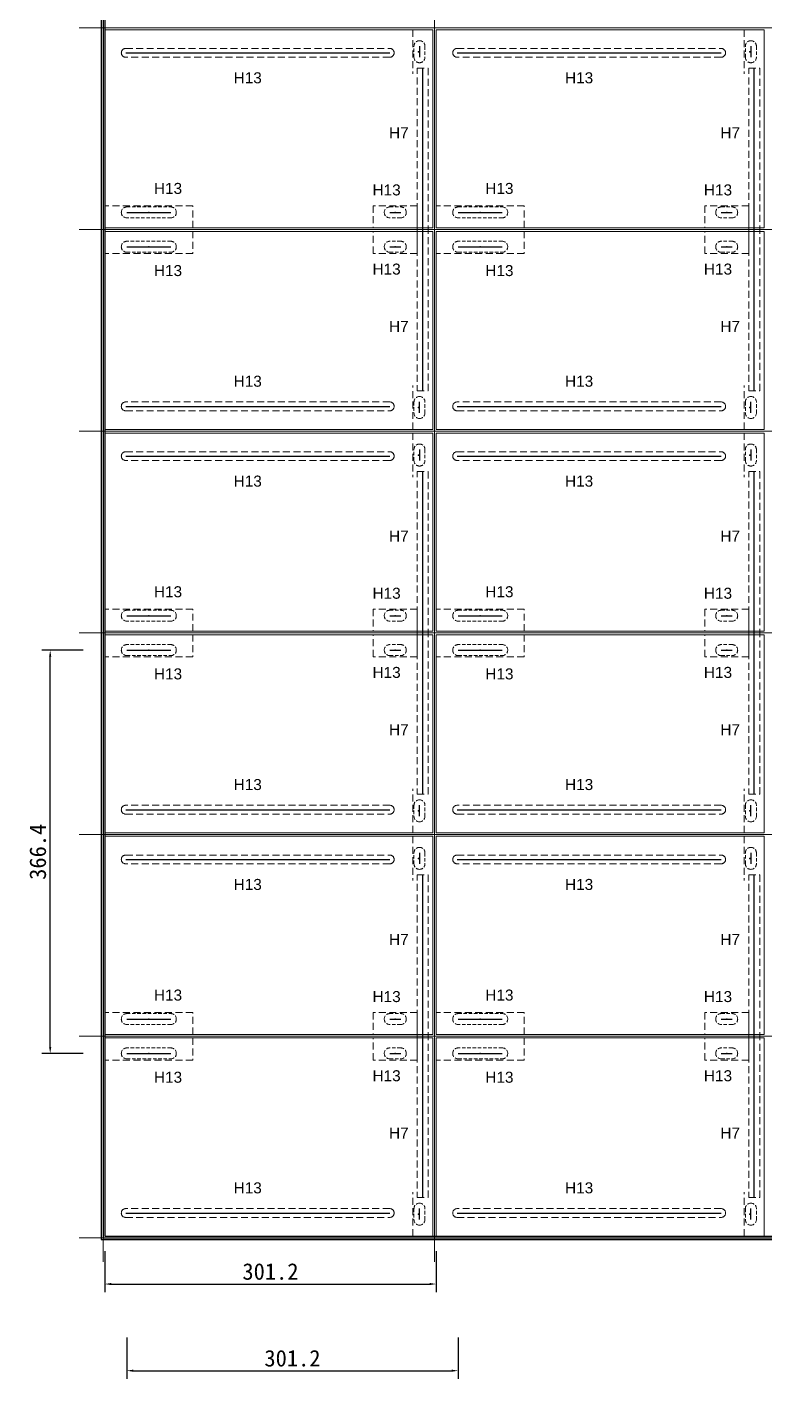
# Model space of a CAD drawing. Header units: millimetres. Extents: x 8271 to 20683, y -3281 to -79.
# Drawn here: x 9904 to 10574, y -2722 to -1494 of the extents above; entities that cross this region are included whole.
import ezdxf

# ---------------------------------------------------------------- set-up
doc = ezdxf.new("R2010")
doc.units = ezdxf.units.MM
doc.linetypes.add('HIDDEN', pattern=[9.525, 6.35, -3.175])
doc.linetypes.add('HIDDEN.5x', pattern=[4.7625, 3.175, -1.5875])
doc.layers.add('0-文字', color=2, linetype='Continuous')
doc.layers.add('0-标注', color=7, linetype='Continuous')
for name, color, linetype, lineweight in [('tenon hide', 73, 'HIDDEN.5x', 13), ('层板孔虚线', 163, 'HIDDEN', 13), ('底板框实线', 7, 'Continuous', 20), ('底板框虚线', 73, 'HIDDEN', 13), ('螺杆孔虚线', 6, 'HIDDEN', 13)]:
    doc.layers.add(name, color=color, linetype=linetype, lineweight=lineweight)
doc.styles.add('ROMANS', font='NSimSun.ttf')
doc.styles.get("Standard").update_dxf_attribs({"font": 'arial.ttf'})
doc.dimstyles.new('DIM 6', dxfattribs={"dimscale": 6, "dimtxt": 2.5, "dimasz": 1, "dimexe": 1.25, "dimexo": 0.625, "dimtad": 1, "dimdsep": 46, "dimtxsty": 'ROMANS', "dimcen": 0, "dimclrt": 7, "dimadec": 0, "dimazin": 0, "dimtfac": 1, "dimtofl": 0, "dimtmove": 1, "dimatfit": 3, "dimfxl": 5, "dimfxlon": 1, "dimarcsym": 0})

# ---------------------------------------------------------------- blocks, each defined once
blk = doc.blocks.new('*D6')
at = {"layer": '0-标注', "color": 0, "lineweight": -2, "transparency": 16777216}
for p, q in [((9994.4, -2684.3), (9994.4, -2721.8)), ((10295.6, -2684.3), (10295.6, -2721.8)), ((10000.4, -2714.3), (10289.6, -2714.3))]:
    blk.add_line(p, q, dxfattribs=at)
at = {"layer": '0-标注', "color": 0, "transparency": 16777216}
for points in [[(10000.4, -2713.3), (10000.4, -2715.3), (9994.4, -2714.3)], [(10289.6, -2713.3), (10289.6, -2715.3), (10295.6, -2714.3)]]:
    blk.add_solid(points, dxfattribs=at)
at = {"layer": 'Defpoints', "color": 0, "transparency": 16777216}
for p in [(9994.4, -2426.1), (10295.6, -2426.1), (10295.6, -2714.3)]:
    blk.add_point(p, dxfattribs=at)
at = {"layer": '0-标注', "color": 7, "transparency": 16777216, "insert": (10145, -2703.1), "char_height": 15, "attachment_point": 5, "style": 'ROMANS'}
blk.add_mtext('301.2', dxfattribs=at)
blk = doc.blocks.new('*D5')
at = {"layer": '0-标注', "color": 0, "lineweight": -2, "transparency": 16777216}
for p, q in [((9954.8, -2059.7), (9917.3, -2059.7)), ((9924.8, -2420.1), (9924.8, -2065.7)), ((9954.8, -2426.1), (9917.3, -2426.1))]:
    blk.add_line(p, q, dxfattribs=at)
at = {"layer": '0-标注', "color": 0, "transparency": 16777216}
for points in [[(9923.8, -2065.7), (9925.8, -2065.7), (9924.8, -2059.7)], [(9923.8, -2420.1), (9925.8, -2420.1), (9924.8, -2426.1)]]:
    blk.add_solid(points, dxfattribs=at)
at = {"layer": 'Defpoints', "color": 0, "transparency": 16777216}
for p in [(9924.8, -2059.7), (9994.4, -2059.7), (9994.4, -2426.1)]:
    blk.add_point(p, dxfattribs=at)
at = {"layer": '0-标注', "color": 7, "transparency": 16777216, "insert": (9913.6, -2242.9), "char_height": 15, "attachment_point": 5, "rotation": 90, "style": 'ROMANS'}
blk.add_mtext('366.4', dxfattribs=at)
blk = doc.blocks.new('*D4')
at = {"layer": '0-标注', "color": 0, "lineweight": -2, "transparency": 16777216}
for p, q in [((9974.4, -2605.6), (9974.4, -2643.1)), ((10275.6, -2605.6), (10275.6, -2643.1)), ((9980.4, -2635.6), (10269.6, -2635.6))]:
    blk.add_line(p, q, dxfattribs=at)
at = {"layer": '0-标注', "color": 0, "transparency": 16777216}
for points in [[(9980.4, -2634.6), (9980.4, -2636.6), (9974.4, -2635.6)], [(10269.6, -2634.6), (10269.6, -2636.6), (10275.6, -2635.6)]]:
    blk.add_solid(points, dxfattribs=at)
at = {"layer": 'Defpoints', "color": 0, "transparency": 16777216}
for p in [(9974.4, -2592.1), (10275.6, -2592.1), (10275.6, -2635.6)]:
    blk.add_point(p, dxfattribs=at)
at = {"layer": '0-标注', "color": 7, "transparency": 16777216, "insert": (10125, -2624.3), "char_height": 15, "attachment_point": 5, "style": 'ROMANS'}
blk.add_mtext('301.2', dxfattribs=at)

msp = doc.modelspace()

# ---------------------------------------------------------------- linework, layer by layer
at = {"linetype": 'HIDDEN'}
for p in [(10259.443, -1516.067), (10560.643, -1516.067), (10014.443, -1662.067), (10238.443, -1662.067), (10315.643, -1662.067), (10539.643, -1662.067), (10014.443, -1693.267), (10238.443, -1693.267), (10315.643, -1693.267), (10539.643, -1693.267), (10259.443, -1839.267), (10560.643, -1839.267), (10259.443, -1882.467), (10560.643, -1882.467), (10014.443, -2028.467), (10238.443, -2028.467), (10315.643, -2028.467), (10539.643, -2028.467), (10014.443, -2059.667), (10238.443, -2059.667), (10315.643, -2059.667), (10539.643, -2059.667), (10259.443, -2205.667), (10560.643, -2205.667), (10259.443, -2248.867), (10560.643, -2248.867), (10014.443, -2394.867), (10238.443, -2394.867), (10315.643, -2394.867), (10539.643, -2394.867), (10014.443, -2426.067), (10238.443, -2426.067), (10315.643, -2426.067), (10539.643, -2426.067), (10259.443, -2572.067), (10560.643, -2572.067)]:
    msp.add_point(p, dxfattribs=at)
at = {"layer": '0-标注'}
for p, q in [((9993.443, -1517.067), (10233.443, -1517.067)), ((10260.443, -1511.067), (10260.443, -1521.067)), ((10294.643, -1517.067), (10534.643, -1517.067)), ((10561.643, -1511.067), (10561.643, -1521.067)), ((10263.443, -1824.267), (10263.443, -1531.067)), ((10564.643, -1824.267), (10564.643, -1531.067)), ((9994.443, -1662.067), (10034.443, -1662.067)), ((10233.443, -1662.067), (10243.443, -1662.067)), ((10295.643, -1662.067), (10335.643, -1662.067)), ((10534.643, -1662.067), (10544.643, -1662.067)), ((9994.443, -1693.267), (10034.443, -1693.267)), ((10233.443, -1693.267), (10243.443, -1693.267)), ((10295.643, -1693.267), (10335.643, -1693.267)), ((10534.643, -1693.267), (10544.643, -1693.267)), ((9993.443, -1838.267), (10233.443, -1838.267)), ((10260.443, -1844.267), (10260.443, -1834.267)), ((10294.643, -1838.267), (10534.643, -1838.267)), ((10561.643, -1844.267), (10561.643, -1834.267)), ((10260.443, -1877.467), (10260.443, -1887.467)), ((10561.643, -1877.467), (10561.643, -1887.467)), ((9993.443, -1883.467), (10233.443, -1883.467)), ((10294.643, -1883.467), (10534.643, -1883.467)), ((10263.443, -2190.667), (10263.443, -1897.467)), ((10564.643, -2190.667), (10564.643, -1897.467)), ((9994.443, -2028.467), (10034.443, -2028.467)), ((10233.443, -2028.467), (10243.443, -2028.467)), ((10295.643, -2028.467), (10335.643, -2028.467)), ((10534.643, -2028.467), (10544.643, -2028.467)), ((9994.443, -2059.667), (10034.443, -2059.667)), ((10233.443, -2059.667), (10243.443, -2059.667)), ((10295.643, -2059.667), (10335.643, -2059.667)), ((10534.643, -2059.667), (10544.643, -2059.667)), ((9993.443, -2204.667), (10233.443, -2204.667)), ((10260.443, -2210.667), (10260.443, -2200.667)), ((10294.643, -2204.667), (10534.643, -2204.667)), ((10561.643, -2210.667), (10561.643, -2200.667)), ((10260.443, -2243.867), (10260.443, -2253.867)), ((10561.643, -2243.867), (10561.643, -2253.867)), ((9993.443, -2249.867), (10233.443, -2249.867)), ((10294.643, -2249.867), (10534.643, -2249.867)), ((10263.443, -2557.067), (10263.443, -2263.867)), ((10564.643, -2557.067), (10564.643, -2263.867)), ((9994.443, -2394.867), (10034.443, -2394.867)), ((10233.443, -2394.867), (10243.443, -2394.867)), ((10295.643, -2394.867), (10335.643, -2394.867)), ((10534.643, -2394.867), (10544.643, -2394.867)), ((9994.443, -2426.067), (10034.443, -2426.067)), ((10233.443, -2426.067), (10243.443, -2426.067)), ((10295.643, -2426.067), (10335.643, -2426.067)), ((10534.643, -2426.067), (10544.643, -2426.067)), ((9993.443, -2571.067), (10233.443, -2571.067)), ((10260.443, -2577.067), (10260.443, -2567.067)), ((10294.643, -2571.067), (10534.643, -2571.067)), ((10561.643, -2577.067), (10561.643, -2567.067))]:
    msp.add_line(p, q, dxfattribs=at)
for points in [[(9971.243, -2595.267), (11191.243, -2595.267), (11191.243, -155.267), (9971.243, -155.267)], [(9974.443, -2592.067), (11188.043, -2592.067), (11188.043, -158.467), (9974.443, -158.467)]]:
    msp.add_lwpolyline(points, close=True, dxfattribs=at)
at = {"layer": '0-标注', "color": 1}
msp.add_lwpolyline([(9972.843, -2593.667), (11189.643, -2593.667), (11189.643, -156.867), (9972.843, -156.867)], close=True, dxfattribs=at)
at = {"layer": 'tenon hide', "linetype": 'HIDDEN.5x'}
for p, q in [((9994.443, -1657.067), (10034.443, -1657.067)), ((10233.443, -1657.067), (10243.443, -1657.067)), ((10295.643, -1657.067), (10335.643, -1657.067)), ((10534.643, -1657.067), (10544.643, -1657.067)), ((9989.443, -1662.067), (9989.443, -1662.067)), ((10034.443, -1667.067), (9994.443, -1667.067)), ((10039.443, -1662.067), (10039.443, -1662.067)), ((10228.443, -1662.067), (10228.443, -1662.067)), ((10243.443, -1667.067), (10233.443, -1667.067)), ((10248.443, -1662.067), (10248.443, -1662.067)), ((10290.643, -1662.067), (10290.643, -1662.067)), ((10335.643, -1667.067), (10295.643, -1667.067)), ((10340.643, -1662.067), (10340.643, -1662.067)), ((10529.643, -1662.067), (10529.643, -1662.067)), ((10544.643, -1667.067), (10534.643, -1667.067)), ((10549.643, -1662.067), (10549.643, -1662.067)), ((9989.443, -1693.267), (9989.443, -1693.267)), ((10034.443, -1688.267), (9994.443, -1688.267)), ((10039.443, -1693.267), (10039.443, -1693.267)), ((10228.443, -1693.267), (10228.443, -1693.267)), ((10243.443, -1688.267), (10233.443, -1688.267)), ((10248.443, -1693.267), (10248.443, -1693.267)), ((10290.643, -1693.267), (10290.643, -1693.267)), ((10335.643, -1688.267), (10295.643, -1688.267)), ((10340.643, -1693.267), (10340.643, -1693.267)), ((10529.643, -1693.267), (10529.643, -1693.267)), ((10544.643, -1688.267), (10534.643, -1688.267)), ((10549.643, -1693.267), (10549.643, -1693.267)), ((9994.443, -1698.267), (10034.443, -1698.267)), ((10233.443, -1698.267), (10243.443, -1698.267)), ((10295.643, -1698.267), (10335.643, -1698.267)), ((10534.643, -1698.267), (10544.643, -1698.267)), ((9994.443, -2023.467), (10034.443, -2023.467)), ((10233.443, -2023.467), (10243.443, -2023.467)), ((10295.643, -2023.467), (10335.643, -2023.467)), ((10534.643, -2023.467), (10544.643, -2023.467)), ((9989.443, -2028.467), (9989.443, -2028.467)), ((10034.443, -2033.467), (9994.443, -2033.467)), ((10039.443, -2028.467), (10039.443, -2028.467)), ((10228.443, -2028.467), (10228.443, -2028.467)), ((10243.443, -2033.467), (10233.443, -2033.467)), ((10248.443, -2028.467), (10248.443, -2028.467)), ((10290.643, -2028.467), (10290.643, -2028.467)), ((10335.643, -2033.467), (10295.643, -2033.467)), ((10340.643, -2028.467), (10340.643, -2028.467)), ((10529.643, -2028.467), (10529.643, -2028.467)), ((10544.643, -2033.467), (10534.643, -2033.467)), ((10549.643, -2028.467), (10549.643, -2028.467)), ((9989.443, -2059.667), (9989.443, -2059.667)), ((10034.443, -2054.667), (9994.443, -2054.667)), ((10039.443, -2059.667), (10039.443, -2059.667)), ((10228.443, -2059.667), (10228.443, -2059.667)), ((10243.443, -2054.667), (10233.443, -2054.667)), ((10248.443, -2059.667), (10248.443, -2059.667)), ((10290.643, -2059.667), (10290.643, -2059.667)), ((10335.643, -2054.667), (10295.643, -2054.667)), ((10340.643, -2059.667), (10340.643, -2059.667)), ((10529.643, -2059.667), (10529.643, -2059.667)), ((10544.643, -2054.667), (10534.643, -2054.667)), ((10549.643, -2059.667), (10549.643, -2059.667)), ((9994.443, -2064.667), (10034.443, -2064.667)), ((10233.443, -2064.667), (10243.443, -2064.667)), ((10295.643, -2064.667), (10335.643, -2064.667)), ((10534.643, -2064.667), (10544.643, -2064.667)), ((9989.443, -2394.867), (9989.443, -2394.867)), ((9994.443, -2389.867), (10034.443, -2389.867)), ((10039.443, -2394.867), (10039.443, -2394.867)), ((10228.443, -2394.867), (10228.443, -2394.867)), ((10233.443, -2389.867), (10243.443, -2389.867)), ((10248.443, -2394.867), (10248.443, -2394.867)), ((10290.643, -2394.867), (10290.643, -2394.867)), ((10295.643, -2389.867), (10335.643, -2389.867)), ((10340.643, -2394.867), (10340.643, -2394.867)), ((10529.643, -2394.867), (10529.643, -2394.867)), ((10534.643, -2389.867), (10544.643, -2389.867)), ((10549.643, -2394.867), (10549.643, -2394.867)), ((10034.443, -2399.867), (9994.443, -2399.867)), ((10243.443, -2399.867), (10233.443, -2399.867)), ((10335.643, -2399.867), (10295.643, -2399.867)), ((10544.643, -2399.867), (10534.643, -2399.867)), ((9989.443, -2426.067), (9989.443, -2426.067)), ((10034.443, -2421.067), (9994.443, -2421.067)), ((9994.443, -2431.067), (10034.443, -2431.067)), ((10039.443, -2426.067), (10039.443, -2426.067)), ((10228.443, -2426.067), (10228.443, -2426.067)), ((10243.443, -2421.067), (10233.443, -2421.067)), ((10233.443, -2431.067), (10243.443, -2431.067)), ((10248.443, -2426.067), (10248.443, -2426.067)), ((10290.643, -2426.067), (10290.643, -2426.067)), ((10335.643, -2421.067), (10295.643, -2421.067)), ((10295.643, -2431.067), (10335.643, -2431.067)), ((10340.643, -2426.067), (10340.643, -2426.067)), ((10529.643, -2426.067), (10529.643, -2426.067)), ((10544.643, -2421.067), (10534.643, -2421.067)), ((10534.643, -2431.067), (10544.643, -2431.067)), ((10549.643, -2426.067), (10549.643, -2426.067))]:
    msp.add_line(p, q, dxfattribs=at)
for points in [[(10265.443, -1511.067), (10265.443, -1521.067, -0.41421356), (10260.443, -1526.067), (10260.443, -1526.067, -0.41421356), (10255.443, -1521.067), (10255.443, -1511.067, -0.41421356), (10260.443, -1506.067), (10260.443, -1506.067, -0.41421356)], [(10566.643, -1511.067), (10566.643, -1521.067, -0.41421356), (10561.643, -1526.067), (10561.643, -1526.067, -0.41421356), (10556.643, -1521.067), (10556.643, -1511.067, -0.41421356), (10561.643, -1506.067), (10561.643, -1506.067, -0.41421356)], [(10265.443, -1844.267), (10265.443, -1834.267, 0.41421356), (10260.443, -1829.267), (10260.443, -1829.267, 0.41421356), (10255.443, -1834.267), (10255.443, -1844.267, 0.41421356), (10260.443, -1849.267), (10260.443, -1849.267, 0.41421356)], [(10566.643, -1844.267), (10566.643, -1834.267, 0.41421356), (10561.643, -1829.267), (10561.643, -1829.267, 0.41421356), (10556.643, -1834.267), (10556.643, -1844.267, 0.41421356), (10561.643, -1849.267), (10561.643, -1849.267, 0.41421356)], [(10265.443, -1877.467), (10265.443, -1887.467, -0.41421356), (10260.443, -1892.467), (10260.443, -1892.467, -0.41421356), (10255.443, -1887.467), (10255.443, -1877.467, -0.41421356), (10260.443, -1872.467), (10260.443, -1872.467, -0.41421356)], [(10566.643, -1877.467), (10566.643, -1887.467, -0.41421356), (10561.643, -1892.467), (10561.643, -1892.467, -0.41421356), (10556.643, -1887.467), (10556.643, -1877.467, -0.41421356), (10561.643, -1872.467), (10561.643, -1872.467, -0.41421356)], [(10265.443, -2210.667), (10265.443, -2200.667, 0.41421356), (10260.443, -2195.667), (10260.443, -2195.667, 0.41421356), (10255.443, -2200.667), (10255.443, -2210.667, 0.41421356), (10260.443, -2215.667), (10260.443, -2215.667, 0.41421356)], [(10566.643, -2210.667), (10566.643, -2200.667, 0.41421356), (10561.643, -2195.667), (10561.643, -2195.667, 0.41421356), (10556.643, -2200.667), (10556.643, -2210.667, 0.41421356), (10561.643, -2215.667), (10561.643, -2215.667, 0.41421356)], [(10265.443, -2243.867), (10265.443, -2253.867, -0.41421356), (10260.443, -2258.867), (10260.443, -2258.867, -0.41421356), (10255.443, -2253.867), (10255.443, -2243.867, -0.41421356), (10260.443, -2238.867), (10260.443, -2238.867, -0.41421356)], [(10566.643, -2243.867), (10566.643, -2253.867, -0.41421356), (10561.643, -2258.867), (10561.643, -2258.867, -0.41421356), (10556.643, -2253.867), (10556.643, -2243.867, -0.41421356), (10561.643, -2238.867), (10561.643, -2238.867, -0.41421356)], [(10265.443, -2577.067), (10265.443, -2567.067, 0.41421356), (10260.443, -2562.067), (10260.443, -2562.067, 0.41421356), (10255.443, -2567.067), (10255.443, -2577.067, 0.41421356), (10260.443, -2582.067), (10260.443, -2582.067, 0.41421356)], [(10566.643, -2577.067), (10566.643, -2567.067, 0.41421356), (10561.643, -2562.067), (10561.643, -2562.067, 0.41421356), (10556.643, -2567.067), (10556.643, -2577.067, 0.41421356), (10561.643, -2582.067), (10561.643, -2582.067, 0.41421356)]]:
    msp.add_lwpolyline(points, format="xyb", close=True, dxfattribs=at)
for centre, start, end in [((9994.443, -1662.067), 90, 180), ((10034.443, -1662.067), 0, 90), ((10233.443, -1662.067), 90, 180), ((10243.443, -1662.067), 0, 90), ((10295.643, -1662.067), 90, 180), ((10335.643, -1662.067), 0, 90), ((10534.643, -1662.067), 90, 180), ((10544.643, -1662.067), 0, 90), ((9994.443, -1662.067), 180, 270), ((10034.443, -1662.067), 270, 0), ((10233.443, -1662.067), 180, 270), ((10243.443, -1662.067), 270, 0), ((10295.643, -1662.067), 180, 270), ((10335.643, -1662.067), 270, 0), ((10534.643, -1662.067), 180, 270), ((10544.643, -1662.067), 270, 0), ((9994.443, -1693.267), 90, 180), ((9994.443, -1693.267), 180, 270), ((10034.443, -1693.267), 0, 90), ((10034.443, -1693.267), 270, 0), ((10233.443, -1693.267), 90, 180), ((10233.443, -1693.267), 180, 270), ((10243.443, -1693.267), 0, 90), ((10243.443, -1693.267), 270, 0), ((10295.643, -1693.267), 90, 180), ((10295.643, -1693.267), 180, 270), ((10335.643, -1693.267), 0, 90), ((10335.643, -1693.267), 270, 0), ((10534.643, -1693.267), 90, 180), ((10534.643, -1693.267), 180, 270), ((10544.643, -1693.267), 0, 90), ((10544.643, -1693.267), 270, 0), ((9994.443, -2028.467), 90, 180), ((10034.443, -2028.467), 0, 90), ((10233.443, -2028.467), 90, 180), ((10243.443, -2028.467), 0, 90), ((10295.643, -2028.467), 90, 180), ((10335.643, -2028.467), 0, 90), ((10534.643, -2028.467), 90, 180), ((10544.643, -2028.467), 0, 90), ((9994.443, -2028.467), 180, 270), ((10034.443, -2028.467), 270, 0), ((10233.443, -2028.467), 180, 270), ((10243.443, -2028.467), 270, 0), ((10295.643, -2028.467), 180, 270), ((10335.643, -2028.467), 270, 0), ((10534.643, -2028.467), 180, 270), ((10544.643, -2028.467), 270, 0), ((9994.443, -2059.667), 90, 180), ((9994.443, -2059.667), 180, 270), ((10034.443, -2059.667), 0, 90), ((10034.443, -2059.667), 270, 0), ((10233.443, -2059.667), 90, 180), ((10233.443, -2059.667), 180, 270), ((10243.443, -2059.667), 0, 90), ((10243.443, -2059.667), 270, 0), ((10295.643, -2059.667), 90, 180), ((10295.643, -2059.667), 180, 270), ((10335.643, -2059.667), 0, 90), ((10335.643, -2059.667), 270, 0), ((10534.643, -2059.667), 90, 180), ((10534.643, -2059.667), 180, 270), ((10544.643, -2059.667), 0, 90), ((10544.643, -2059.667), 270, 0), ((9994.443, -2394.867), 90, 180), ((9994.443, -2394.867), 180, 270), ((10034.443, -2394.867), 0, 90), ((10034.443, -2394.867), 270, 0), ((10233.443, -2394.867), 90, 180), ((10233.443, -2394.867), 180, 270), ((10243.443, -2394.867), 0, 90), ((10243.443, -2394.867), 270, 0), ((10295.643, -2394.867), 90, 180), ((10295.643, -2394.867), 180, 270), ((10335.643, -2394.867), 0, 90), ((10335.643, -2394.867), 270, 0), ((10534.643, -2394.867), 90, 180), ((10534.643, -2394.867), 180, 270), ((10544.643, -2394.867), 0, 90), ((10544.643, -2394.867), 270, 0), ((9994.443, -2426.067), 90, 180), ((9994.443, -2426.067), 180, 270), ((10034.443, -2426.067), 0, 90), ((10034.443, -2426.067), 270, 0), ((10233.443, -2426.067), 90, 180), ((10233.443, -2426.067), 180, 270), ((10243.443, -2426.067), 0, 90), ((10243.443, -2426.067), 270, 0), ((10295.643, -2426.067), 90, 180), ((10295.643, -2426.067), 180, 270), ((10335.643, -2426.067), 0, 90), ((10335.643, -2426.067), 270, 0), ((10534.643, -2426.067), 90, 180), ((10534.643, -2426.067), 180, 270), ((10544.643, -2426.067), 0, 90), ((10544.643, -2426.067), 270, 0)]:
    msp.add_arc(centre, 5, start, end, dxfattribs=at)
at = {"layer": '层板孔虚线'}
for p, q in [((9974.443, -1656.067), (9974.443, -1676.067)), ((10054.443, -1656.067), (9974.443, -1656.067)), ((10054.443, -1676.067), (10054.443, -1656.067)), ((10218.443, -1656.067), (10218.443, -1676.067)), ((10258.443, -1656.067), (10218.443, -1656.067)), ((10258.443, -1676.067), (10258.443, -1656.067)), ((10275.643, -1656.067), (10275.643, -1676.067)), ((10355.643, -1656.067), (10275.643, -1656.067)), ((10355.643, -1676.067), (10355.643, -1656.067)), ((10519.643, -1656.067), (10519.643, -1676.067)), ((10559.643, -1656.067), (10519.643, -1656.067)), ((10559.643, -1676.067), (10559.643, -1656.067)), ((9974.443, -1676.067), (10054.443, -1676.067)), ((9974.443, -1699.267), (9974.443, -1679.267)), ((9974.443, -1679.267), (10054.443, -1679.267)), ((10054.443, -1679.267), (10054.443, -1699.267)), ((10218.443, -1676.067), (10258.443, -1676.067)), ((10218.443, -1699.267), (10218.443, -1679.267)), ((10218.443, -1679.267), (10258.443, -1679.267)), ((10258.443, -1679.267), (10258.443, -1699.267)), ((10275.643, -1676.067), (10355.643, -1676.067)), ((10275.643, -1699.267), (10275.643, -1679.267)), ((10275.643, -1679.267), (10355.643, -1679.267)), ((10355.643, -1679.267), (10355.643, -1699.267)), ((10519.643, -1676.067), (10559.643, -1676.067)), ((10519.643, -1699.267), (10519.643, -1679.267)), ((10519.643, -1679.267), (10559.643, -1679.267)), ((10559.643, -1679.267), (10559.643, -1699.267)), ((10054.443, -1699.267), (9974.443, -1699.267)), ((10258.443, -1699.267), (10218.443, -1699.267)), ((10355.643, -1699.267), (10275.643, -1699.267)), ((10559.643, -1699.267), (10519.643, -1699.267)), ((9974.443, -2022.467), (9974.443, -2042.467)), ((10054.443, -2022.467), (9974.443, -2022.467)), ((10054.443, -2042.467), (10054.443, -2022.467)), ((10218.443, -2022.467), (10218.443, -2042.467)), ((10258.443, -2022.467), (10218.443, -2022.467)), ((10258.443, -2042.467), (10258.443, -2022.467)), ((10275.643, -2022.467), (10275.643, -2042.467)), ((10355.643, -2022.467), (10275.643, -2022.467)), ((10355.643, -2042.467), (10355.643, -2022.467)), ((10519.643, -2022.467), (10519.643, -2042.467)), ((10559.643, -2022.467), (10519.643, -2022.467)), ((10559.643, -2042.467), (10559.643, -2022.467)), ((9974.443, -2042.467), (10054.443, -2042.467)), ((9974.443, -2065.667), (9974.443, -2045.667)), ((9974.443, -2045.667), (10054.443, -2045.667)), ((10054.443, -2045.667), (10054.443, -2065.667)), ((10218.443, -2042.467), (10258.443, -2042.467)), ((10218.443, -2065.667), (10218.443, -2045.667)), ((10218.443, -2045.667), (10258.443, -2045.667)), ((10258.443, -2045.667), (10258.443, -2065.667)), ((10275.643, -2042.467), (10355.643, -2042.467)), ((10275.643, -2065.667), (10275.643, -2045.667)), ((10275.643, -2045.667), (10355.643, -2045.667)), ((10355.643, -2045.667), (10355.643, -2065.667)), ((10519.643, -2042.467), (10559.643, -2042.467)), ((10519.643, -2065.667), (10519.643, -2045.667)), ((10519.643, -2045.667), (10559.643, -2045.667)), ((10559.643, -2045.667), (10559.643, -2065.667)), ((10054.443, -2065.667), (9974.443, -2065.667)), ((10258.443, -2065.667), (10218.443, -2065.667)), ((10355.643, -2065.667), (10275.643, -2065.667)), ((10559.643, -2065.667), (10519.643, -2065.667)), ((9974.443, -2388.867), (9974.443, -2408.867)), ((10054.443, -2388.867), (9974.443, -2388.867)), ((10054.443, -2408.867), (10054.443, -2388.867)), ((10218.443, -2388.867), (10218.443, -2408.867)), ((10258.443, -2388.867), (10218.443, -2388.867)), ((10258.443, -2408.867), (10258.443, -2388.867)), ((10275.643, -2388.867), (10275.643, -2408.867)), ((10355.643, -2388.867), (10275.643, -2388.867)), ((10355.643, -2408.867), (10355.643, -2388.867)), ((10519.643, -2388.867), (10519.643, -2408.867)), ((10559.643, -2388.867), (10519.643, -2388.867)), ((10559.643, -2408.867), (10559.643, -2388.867)), ((9974.443, -2408.867), (10054.443, -2408.867)), ((9974.443, -2432.067), (9974.443, -2412.067)), ((9974.443, -2412.067), (10054.443, -2412.067)), ((10054.443, -2412.067), (10054.443, -2432.067)), ((10218.443, -2408.867), (10258.443, -2408.867)), ((10218.443, -2432.067), (10218.443, -2412.067)), ((10218.443, -2412.067), (10258.443, -2412.067)), ((10258.443, -2412.067), (10258.443, -2432.067)), ((10275.643, -2408.867), (10355.643, -2408.867)), ((10275.643, -2432.067), (10275.643, -2412.067)), ((10275.643, -2412.067), (10355.643, -2412.067)), ((10355.643, -2412.067), (10355.643, -2432.067)), ((10519.643, -2408.867), (10559.643, -2408.867)), ((10519.643, -2432.067), (10519.643, -2412.067)), ((10519.643, -2412.067), (10559.643, -2412.067)), ((10559.643, -2412.067), (10559.643, -2432.067)), ((10054.443, -2432.067), (9974.443, -2432.067)), ((10258.443, -2432.067), (10218.443, -2432.067)), ((10355.643, -2432.067), (10275.643, -2432.067)), ((10559.643, -2432.067), (10519.643, -2432.067))]:
    msp.add_line(p, q, dxfattribs=at)
at = {"layer": '底板框实线', "color": 1}
for p, q in [((9972.843, -2615.267), (9972.843, -147.695)), ((10274.043, -2615.267), (10274.043, -147.695)), ((11211.243, -1494.467), (9951.243, -1494.467)), ((11211.243, -1677.667), (9951.243, -1677.667)), ((11211.243, -1860.867), (9951.243, -1860.867)), ((11211.243, -2044.067), (9951.243, -2044.067)), ((11211.243, -2227.267), (9951.243, -2227.267)), ((11211.243, -2410.467), (9951.243, -2410.467)), ((11211.243, -2593.667), (9951.243, -2593.667))]:
    msp.add_line(p, q, dxfattribs=at)
at = {"layer": '底板框实线'}
for p, q in [((9974.443, -1676.067), (9974.443, -1496.067)), ((9974.443, -1496.067), (10272.443, -1496.067)), ((10272.443, -1496.067), (10272.443, -1676.067)), ((10275.643, -1676.067), (10275.643, -1496.067)), ((10275.643, -1496.067), (10573.643, -1496.067)), ((10573.643, -1496.067), (10573.643, -1676.067)), ((10272.443, -1676.067), (9974.443, -1676.067)), ((9974.443, -1679.267), (9974.443, -1859.267)), ((10272.443, -1679.267), (9974.443, -1679.267)), ((10272.443, -1859.267), (10272.443, -1679.267)), ((10573.643, -1676.067), (10275.643, -1676.067)), ((10275.643, -1679.267), (10275.643, -1859.267)), ((10573.643, -1679.267), (10275.643, -1679.267)), ((10573.643, -1859.267), (10573.643, -1679.267)), ((9974.443, -1859.267), (10272.443, -1859.267)), ((9974.443, -2042.467), (9974.443, -1862.467)), ((9974.443, -1862.467), (10272.443, -1862.467)), ((10272.443, -1862.467), (10272.443, -2042.467)), ((10275.643, -1859.267), (10573.643, -1859.267)), ((10275.643, -2042.467), (10275.643, -1862.467)), ((10275.643, -1862.467), (10573.643, -1862.467)), ((10573.643, -1862.467), (10573.643, -2042.467)), ((10272.443, -2042.467), (9974.443, -2042.467)), ((9974.443, -2045.667), (9974.443, -2225.667)), ((10272.443, -2045.667), (9974.443, -2045.667)), ((10272.443, -2225.667), (10272.443, -2045.667)), ((10573.643, -2042.467), (10275.643, -2042.467)), ((10275.643, -2045.667), (10275.643, -2225.667)), ((10573.643, -2045.667), (10275.643, -2045.667)), ((10573.643, -2225.667), (10573.643, -2045.667)), ((9974.443, -2225.667), (10272.443, -2225.667)), ((9974.443, -2408.867), (9974.443, -2228.867)), ((9974.443, -2228.867), (10272.443, -2228.867)), ((10272.443, -2228.867), (10272.443, -2408.867)), ((10275.643, -2225.667), (10573.643, -2225.667)), ((10275.643, -2408.867), (10275.643, -2228.867)), ((10275.643, -2228.867), (10573.643, -2228.867)), ((10573.643, -2228.867), (10573.643, -2408.867)), ((10272.443, -2408.867), (9974.443, -2408.867)), ((9974.443, -2412.067), (9974.443, -2592.067)), ((10272.443, -2412.067), (9974.443, -2412.067)), ((10272.443, -2592.067), (10272.443, -2412.067)), ((10573.643, -2408.867), (10275.643, -2408.867)), ((10275.643, -2412.067), (10275.643, -2592.067)), ((10573.643, -2412.067), (10275.643, -2412.067)), ((10573.643, -2592.067), (10573.643, -2412.067)), ((9974.443, -2592.067), (10272.443, -2592.067)), ((10275.643, -2592.067), (10573.643, -2592.067))]:
    msp.add_line(p, q, dxfattribs=at)
at = {"layer": '底板框虚线'}
for p, q in [((10254.443, -1496.067), (10254.443, -1536.067)), ((10272.443, -1496.067), (10254.443, -1496.067)), ((10272.443, -1536.067), (10272.443, -1496.067)), ((10555.643, -1496.067), (10555.643, -1536.067)), ((10573.643, -1496.067), (10555.643, -1496.067)), ((10573.643, -1536.067), (10573.643, -1496.067)), ((9989.443, -1517.067), (9989.443, -1517.067)), ((9993.443, -1513.067), (10233.443, -1513.067)), ((10233.443, -1521.067), (9993.443, -1521.067)), ((10237.443, -1517.067), (10237.443, -1517.067)), ((10290.643, -1517.067), (10290.643, -1517.067)), ((10294.643, -1513.067), (10534.643, -1513.067)), ((10534.643, -1521.067), (10294.643, -1521.067)), ((10538.643, -1517.067), (10538.643, -1517.067)), ((10254.443, -1859.267), (10254.443, -1819.267)), ((10272.443, -1819.267), (10272.443, -1859.267)), ((10555.643, -1859.267), (10555.643, -1819.267)), ((10573.643, -1819.267), (10573.643, -1859.267)), ((9989.443, -1838.267), (9989.443, -1838.267)), ((10233.443, -1834.267), (9993.443, -1834.267)), ((10237.443, -1838.267), (10237.443, -1838.267)), ((10290.643, -1838.267), (10290.643, -1838.267)), ((10534.643, -1834.267), (10294.643, -1834.267)), ((10538.643, -1838.267), (10538.643, -1838.267)), ((9993.443, -1842.267), (10233.443, -1842.267)), ((10294.643, -1842.267), (10534.643, -1842.267)), ((10272.443, -1859.267), (10254.443, -1859.267)), ((10254.443, -1862.467), (10254.443, -1902.467)), ((10272.443, -1862.467), (10254.443, -1862.467)), ((10272.443, -1902.467), (10272.443, -1862.467)), ((10573.643, -1859.267), (10555.643, -1859.267)), ((10555.643, -1862.467), (10555.643, -1902.467)), ((10573.643, -1862.467), (10555.643, -1862.467)), ((10573.643, -1902.467), (10573.643, -1862.467)), ((9989.443, -1883.467), (9989.443, -1883.467)), ((9993.443, -1879.467), (10233.443, -1879.467)), ((10233.443, -1887.467), (9993.443, -1887.467)), ((10237.443, -1883.467), (10237.443, -1883.467)), ((10290.643, -1883.467), (10290.643, -1883.467)), ((10294.643, -1879.467), (10534.643, -1879.467)), ((10534.643, -1887.467), (10294.643, -1887.467)), ((10538.643, -1883.467), (10538.643, -1883.467)), ((10254.443, -2225.667), (10254.443, -2185.667)), ((10272.443, -2185.667), (10272.443, -2225.667)), ((10555.643, -2225.667), (10555.643, -2185.667)), ((10573.643, -2185.667), (10573.643, -2225.667)), ((9989.443, -2204.667), (9989.443, -2204.667)), ((10233.443, -2200.667), (9993.443, -2200.667)), ((9993.443, -2208.667), (10233.443, -2208.667)), ((10237.443, -2204.667), (10237.443, -2204.667)), ((10290.643, -2204.667), (10290.643, -2204.667)), ((10534.643, -2200.667), (10294.643, -2200.667)), ((10294.643, -2208.667), (10534.643, -2208.667)), ((10538.643, -2204.667), (10538.643, -2204.667)), ((10272.443, -2225.667), (10254.443, -2225.667)), ((10254.443, -2228.867), (10254.443, -2268.867)), ((10272.443, -2228.867), (10254.443, -2228.867)), ((10272.443, -2268.867), (10272.443, -2228.867)), ((10573.643, -2225.667), (10555.643, -2225.667)), ((10555.643, -2228.867), (10555.643, -2268.867)), ((10573.643, -2228.867), (10555.643, -2228.867)), ((10573.643, -2268.867), (10573.643, -2228.867)), ((9993.443, -2245.867), (10233.443, -2245.867)), ((10294.643, -2245.867), (10534.643, -2245.867)), ((9989.443, -2249.867), (9989.443, -2249.867)), ((10233.443, -2253.867), (9993.443, -2253.867)), ((10237.443, -2249.867), (10237.443, -2249.867)), ((10290.643, -2249.867), (10290.643, -2249.867)), ((10534.643, -2253.867), (10294.643, -2253.867)), ((10538.643, -2249.867), (10538.643, -2249.867)), ((10254.443, -2592.067), (10254.443, -2552.067)), ((10272.443, -2552.067), (10272.443, -2592.067)), ((10555.643, -2592.067), (10555.643, -2552.067)), ((10573.643, -2552.067), (10573.643, -2592.067)), ((9989.443, -2571.067), (9989.443, -2571.067)), ((10233.443, -2567.067), (9993.443, -2567.067)), ((9993.443, -2575.067), (10233.443, -2575.067)), ((10237.443, -2571.067), (10237.443, -2571.067)), ((10290.643, -2571.067), (10290.643, -2571.067)), ((10534.643, -2567.067), (10294.643, -2567.067)), ((10294.643, -2575.067), (10534.643, -2575.067)), ((10538.643, -2571.067), (10538.643, -2571.067)), ((10272.443, -2592.067), (10254.443, -2592.067)), ((10573.643, -2592.067), (10555.643, -2592.067))]:
    msp.add_line(p, q, dxfattribs=at)
for centre, start, end in [((9993.443, -1517.067), 90, 180), ((9993.443, -1517.067), 180, 270), ((10233.443, -1517.067), 0, 90), ((10233.443, -1517.067), 270, 0), ((10294.643, -1517.067), 90, 180), ((10294.643, -1517.067), 180, 270), ((10534.643, -1517.067), 0, 90), ((10534.643, -1517.067), 270, 0), ((9993.443, -1838.267), 90, 180), ((9993.443, -1838.267), 180, 270), ((10233.443, -1838.267), 0, 90), ((10233.443, -1838.267), 270, 0), ((10294.643, -1838.267), 90, 180), ((10294.643, -1838.267), 180, 270), ((10534.643, -1838.267), 0, 90), ((10534.643, -1838.267), 270, 0), ((9993.443, -1883.467), 90, 180), ((9993.443, -1883.467), 180, 270), ((10233.443, -1883.467), 0, 90), ((10233.443, -1883.467), 270, 0), ((10294.643, -1883.467), 90, 180), ((10294.643, -1883.467), 180, 270), ((10534.643, -1883.467), 0, 90), ((10534.643, -1883.467), 270, 0), ((9993.443, -2204.667), 90, 180), ((9993.443, -2204.667), 180, 270), ((10233.443, -2204.667), 0, 90), ((10233.443, -2204.667), 270, 0), ((10294.643, -2204.667), 90, 180), ((10294.643, -2204.667), 180, 270), ((10534.643, -2204.667), 0, 90), ((10534.643, -2204.667), 270, 0), ((9993.443, -2249.867), 90, 180), ((10233.443, -2249.867), 0, 90), ((10294.643, -2249.867), 90, 180), ((10534.643, -2249.867), 0, 90), ((9993.443, -2249.867), 180, 270), ((10233.443, -2249.867), 270, 0), ((10294.643, -2249.867), 180, 270), ((10534.643, -2249.867), 270, 0), ((9993.443, -2571.067), 90, 180), ((9993.443, -2571.067), 180, 270), ((10233.443, -2571.067), 0, 90), ((10233.443, -2571.067), 270, 0), ((10294.643, -2571.067), 90, 180), ((10294.643, -2571.067), 180, 270), ((10534.643, -2571.067), 0, 90), ((10534.643, -2571.067), 270, 0)]:
    msp.add_arc(centre, 4, start, end, dxfattribs=at)
at = {"layer": '螺杆孔虚线'}
for p, q in [((10258.443, -1679.067), (10258.443, -1531.067)), ((10258.443, -1531.067), (10268.443, -1531.067)), ((10268.443, -1531.067), (10268.443, -1679.067)), ((10559.643, -1679.067), (10559.643, -1531.067)), ((10559.643, -1531.067), (10569.643, -1531.067)), ((10569.643, -1531.067), (10569.643, -1679.067)), ((10258.443, -1676.267), (10258.443, -1824.267)), ((10268.443, -1824.267), (10268.443, -1676.267)), ((10559.643, -1676.267), (10559.643, -1824.267)), ((10569.643, -1824.267), (10569.643, -1676.267)), ((10258.443, -1824.267), (10268.443, -1824.267)), ((10559.643, -1824.267), (10569.643, -1824.267)), ((10258.443, -2045.467), (10258.443, -1897.467)), ((10258.443, -1897.467), (10268.443, -1897.467)), ((10268.443, -1897.467), (10268.443, -2045.467)), ((10559.643, -2045.467), (10559.643, -1897.467)), ((10559.643, -1897.467), (10569.643, -1897.467)), ((10569.643, -1897.467), (10569.643, -2045.467)), ((10258.443, -2042.667), (10258.443, -2190.667)), ((10268.443, -2190.667), (10268.443, -2042.667)), ((10559.643, -2042.667), (10559.643, -2190.667)), ((10569.643, -2190.667), (10569.643, -2042.667)), ((10258.443, -2190.667), (10268.443, -2190.667)), ((10559.643, -2190.667), (10569.643, -2190.667)), ((10258.443, -2411.867), (10258.443, -2263.867)), ((10258.443, -2263.867), (10268.443, -2263.867)), ((10268.443, -2263.867), (10268.443, -2411.867)), ((10559.643, -2411.867), (10559.643, -2263.867)), ((10559.643, -2263.867), (10569.643, -2263.867)), ((10569.643, -2263.867), (10569.643, -2411.867)), ((10258.443, -2409.067), (10258.443, -2557.067)), ((10268.443, -2557.067), (10268.443, -2409.067)), ((10559.643, -2409.067), (10559.643, -2557.067)), ((10569.643, -2557.067), (10569.643, -2409.067)), ((10258.443, -2557.067), (10268.443, -2557.067)), ((10559.643, -2557.067), (10569.643, -2557.067))]:
    msp.add_line(p, q, dxfattribs=at)

# ---------------------------------------------------------------- texts
at = {"layer": '0-文字', "char_height": 10, "width": 110}
for s, insert, attachment_point in [('H13', (10091.514, -1534.772), 1), ('H13', (10392.714, -1534.772), 1), ('H7', (10232.724, -1584.754), 1), ('H7', (10533.924, -1584.754), 1), ('H13', (10019.063, -1635.268), 1), ('H13', (10217.727, -1636.652), 1), ('H13', (10320.263, -1635.268), 1), ('H13', (10518.927, -1636.652), 1), ('H13', (10019.063, -1720.067), 7), ('H13', (10217.727, -1718.683), 7), ('H13', (10320.263, -1720.067), 7), ('H13', (10518.927, -1718.683), 7), ('H7', (10232.724, -1770.581), 7), ('H7', (10533.924, -1770.581), 7), ('H13', (10091.514, -1820.563), 7), ('H13', (10392.714, -1820.563), 7), ('H13', (10091.514, -1901.172), 1), ('H13', (10392.714, -1901.172), 1), ('H7', (10232.724, -1951.154), 1), ('H7', (10533.924, -1951.154), 1), ('H13', (10019.063, -2001.668), 1), ('H13', (10320.263, -2001.668), 1), ('H13', (10217.727, -2003.052), 1), ('H13', (10518.927, -2003.052), 1), ('H13', (10217.727, -2085.083), 7), ('H13', (10518.927, -2085.083), 7), ('H13', (10019.063, -2086.467), 7), ('H13', (10320.263, -2086.467), 7), ('H7', (10232.724, -2136.981), 7), ('H7', (10533.924, -2136.981), 7), ('H13', (10091.514, -2186.963), 7), ('H13', (10392.714, -2186.963), 7), ('H13', (10091.514, -2267.572), 1), ('H13', (10392.714, -2267.572), 1), ('H7', (10232.724, -2317.554), 1), ('H7', (10533.924, -2317.554), 1), ('H13', (10019.063, -2368.068), 1), ('H13', (10217.727, -2369.452), 1), ('H13', (10320.263, -2368.068), 1), ('H13', (10518.927, -2369.452), 1), ('H13', (10019.063, -2452.867), 7), ('H13', (10217.727, -2451.483), 7), ('H13', (10320.263, -2452.867), 7), ('H13', (10518.927, -2451.483), 7), ('H7', (10232.724, -2503.381), 7), ('H7', (10533.924, -2503.381), 7), ('H13', (10091.514, -2553.363), 7), ('H13', (10392.714, -2553.363), 7)]:
    msp.add_mtext(s, dxfattribs=dict(at, insert=insert, attachment_point=attachment_point))

# ---------------------------------------------------------------- dimensions: what is measured, and where the dimension line sits
at = {"layer": '0-标注'}
dim = msp.add_linear_dim(base=(9924.836, -2059.667), p1=(9994.443, -2426.067), p2=(9994.443, -2059.667), angle=90, dimstyle='DIM 6', dxfattribs=at)
dim.commit()
dim.dimension.update_dxf_attribs({"geometry": '*D5', "text_midpoint": (9913.586, -2242.867)})
for base, p1, p2, picture, middle in [((10295.643, -2714.319), (9994.443, -2426.067), (10295.643, -2426.067), '*D6', (10145.043, -2703.069)), ((10275.643, -2635.553), (9974.443, -2592.067), (10275.643, -2592.067), '*D4', (10125.043, -2624.303))]:
    dim = msp.add_linear_dim(base=base, p1=p1, p2=p2, dimstyle='DIM 6', dxfattribs=at)
    dim.commit()
    dim.dimension.update_dxf_attribs({"geometry": picture, "text_midpoint": middle})

doc.saveas('drawing.dxf')
